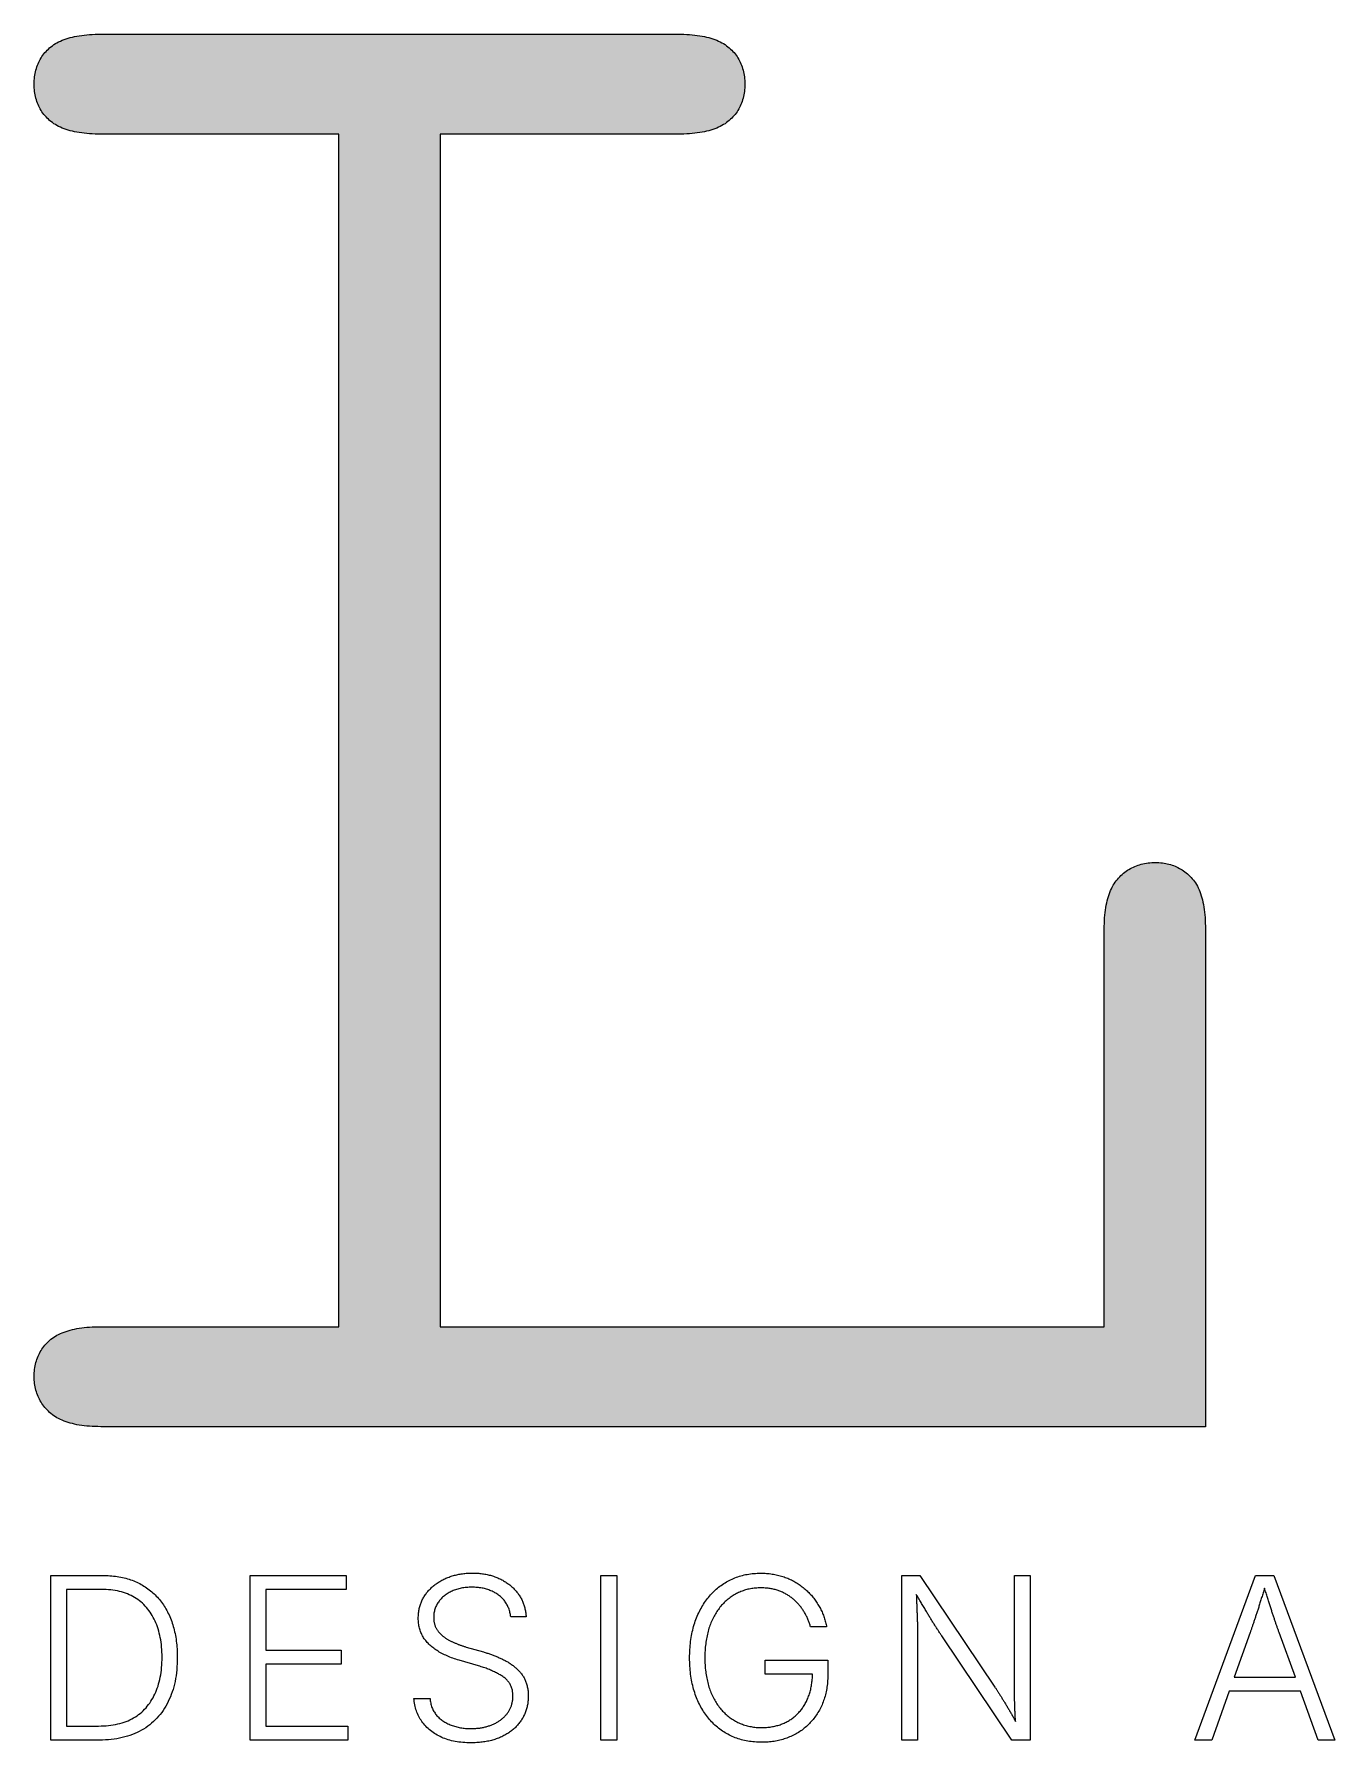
# Model space of a CAD drawing. Header units: millimetres. Extents: x 2.3 to 97.9, y 1.2 to 62.5.
# Drawn here: x 2.3 to 49, y 1.2 to 62.5 of the extents above; entities that cross this region are included whole.
import ezdxf

# ---------------------------------------------------------------- set-up
doc = ezdxf.new("R2010")
doc.units = ezdxf.units.MM
for name, color, linetype, true_color in [('LK-CHAMPAGNE', 7, 'Continuous', 0xf2e6d0), ('LK-CHAMPAGNE-FILL', 7, 'Continuous', 0xf2e6d0), ('LK-GOLD', 7, 'Continuous', 0xc9a96e)]:
    doc.layers.add(name, color=color, linetype=linetype, true_color=true_color)

msp = doc.modelspace()

# ---------------------------------------------------------------- hatches: boundary and pattern name
at = {"layer": 'LK-CHAMPAGNE-FILL', "true_color": 0xf2e6d0}
msp.add_hatch(color=7, dxfattribs=at).paths.add_polyline_path([(16.913, 58.899), (16.913, 16.089), (40.753, 16.089), (40.753, 30.359), (40.754, 30.464), (40.757, 30.567), (40.761, 30.668), (40.767, 30.766), (40.775, 30.861), (40.785, 30.954), (40.797, 31.045), (40.81, 31.133), (40.825, 31.218), (40.842, 31.301), (40.861, 31.381), (40.881, 31.459), (40.904, 31.534), (40.928, 31.607), (40.953, 31.677), (40.981, 31.745), (41.01, 31.81), (41.042, 31.873), (41.074, 31.933), (41.109, 31.991), (41.146, 32.046), (41.184, 32.098), (41.224, 32.148), (41.266, 32.196), (41.309, 32.241), (41.353, 32.285), (41.399, 32.326), (41.445, 32.366), (41.492, 32.403), (41.541, 32.439), (41.59, 32.473), (41.641, 32.505), (41.692, 32.535), (41.745, 32.562), (41.799, 32.589), (41.853, 32.613), (41.909, 32.635), (41.966, 32.655), (42.024, 32.673), (42.082, 32.69), (42.142, 32.704), (42.203, 32.717), (42.265, 32.727), (42.328, 32.736), (42.392, 32.743), (42.457, 32.748), (42.523, 32.751), (42.59, 32.751), (42.654, 32.751), (42.717, 32.748), (42.779, 32.743), (42.84, 32.737), (42.9, 32.728), (42.959, 32.718), (43.017, 32.706), (43.075, 32.692), (43.131, 32.676), (43.187, 32.659), (43.241, 32.639), (43.295, 32.618), (43.348, 32.595), (43.4, 32.57), (43.451, 32.543), (43.502, 32.514), (43.551, 32.484), (43.6, 32.451), (43.647, 32.417), (43.694, 32.381), (43.74, 32.343), (43.785, 32.303), (43.829, 32.261), (43.872, 32.217), (43.914, 32.172), (43.954, 32.123), (43.992, 32.072), (44.029, 32.017), (44.063, 31.961), (44.096, 31.901), (44.128, 31.839), (44.157, 31.774), (44.184, 31.706), (44.21, 31.635), (44.234, 31.562), (44.257, 31.486), (44.277, 31.407), (44.296, 31.325), (44.313, 31.241), (44.328, 31.154), (44.341, 31.064), (44.353, 30.972), (44.363, 30.876), (44.371, 30.778), (44.377, 30.678), (44.381, 30.574), (44.384, 30.468), (44.385, 30.359), (44.385, 12.5), (4.736, 12.5), (4.631, 12.501), (4.528, 12.504), (4.427, 12.508), (4.329, 12.514), (4.234, 12.522), (4.141, 12.532), (4.05, 12.544), (3.963, 12.557), (3.877, 12.572), (3.794, 12.589), (3.714, 12.608), (3.636, 12.628), (3.561, 12.65), (3.488, 12.674), (3.418, 12.7), (3.35, 12.728), (3.285, 12.757), (3.222, 12.788), (3.162, 12.821), (3.104, 12.856), (3.049, 12.893), (2.997, 12.931), (2.947, 12.971), (2.899, 13.013), (2.854, 13.056), (2.81, 13.1), (2.769, 13.145), (2.729, 13.191), (2.692, 13.237), (2.656, 13.285), (2.622, 13.334), (2.591, 13.383), (2.561, 13.433), (2.533, 13.484), (2.507, 13.537), (2.483, 13.589), (2.46, 13.643), (2.44, 13.698), (2.422, 13.754), (2.405, 13.81), (2.391, 13.868), (2.378, 13.926), (2.368, 13.985), (2.359, 14.045), (2.352, 14.106), (2.348, 14.168), (2.345, 14.231), (2.344, 14.294), (2.345, 14.362), (2.348, 14.428), (2.352, 14.492), (2.359, 14.556), (2.368, 14.619), (2.378, 14.68), (2.391, 14.741), (2.405, 14.8), (2.422, 14.858), (2.44, 14.915), (2.46, 14.971), (2.483, 15.026), (2.507, 15.08), (2.533, 15.132), (2.561, 15.184), (2.591, 15.234), (2.622, 15.284), (2.656, 15.332), (2.692, 15.379), (2.729, 15.425), (2.769, 15.47), (2.81, 15.513), (2.854, 15.556), (2.899, 15.598), (2.947, 15.638), (2.997, 15.676), (3.049, 15.713), (3.104, 15.748), (3.162, 15.781), (3.222, 15.812), (3.285, 15.842), (3.35, 15.87), (3.418, 15.897), (3.488, 15.922), (3.561, 15.945), (3.636, 15.966), (3.714, 15.986), (3.794, 16.004), (3.877, 16.02), (3.963, 16.034), (4.05, 16.047), (4.141, 16.058), (4.234, 16.068), (4.329, 16.075), (4.427, 16.081), (4.528, 16.085), (4.631, 16.088), (4.736, 16.089), (13.281, 16.089), (13.281, 58.899), (4.736, 58.899), (4.631, 58.9), (4.528, 58.902), (4.427, 58.907), (4.329, 58.913), (4.234, 58.92), (4.141, 58.93), (4.05, 58.941), (3.963, 58.954), (3.877, 58.968), (3.794, 58.984), (3.714, 59.002), (3.636, 59.022), (3.561, 59.043), (3.488, 59.066), (3.418, 59.091), (3.35, 59.117), (3.285, 59.145), (3.222, 59.175), (3.162, 59.207), (3.104, 59.24), (3.049, 59.275), (2.997, 59.312), (2.947, 59.35), (2.899, 59.39), (2.854, 59.432), (2.81, 59.474), (2.769, 59.518), (2.729, 59.563), (2.692, 59.609), (2.656, 59.656), (2.622, 59.704), (2.591, 59.753), (2.561, 59.804), (2.533, 59.855), (2.507, 59.908), (2.483, 59.962), (2.46, 60.017), (2.44, 60.073), (2.422, 60.13), (2.405, 60.188), (2.391, 60.247), (2.378, 60.308), (2.368, 60.369), (2.359, 60.432), (2.352, 60.495), (2.348, 60.56), (2.345, 60.626), (2.344, 60.693), (2.345, 60.76), (2.348, 60.826), (2.352, 60.891), (2.359, 60.955), (2.368, 61.018), (2.378, 61.079), (2.391, 61.14), (2.405, 61.199), (2.422, 61.257), (2.44, 61.314), (2.46, 61.37), (2.483, 61.425), (2.507, 61.479), (2.533, 61.531), (2.561, 61.583), (2.591, 61.633), (2.622, 61.683), (2.656, 61.731), (2.692, 61.778), (2.729, 61.824), (2.769, 61.869), (2.81, 61.912), (2.854, 61.955), (2.899, 61.996), (2.947, 62.037), (2.997, 62.075), (3.049, 62.112), (3.104, 62.147), (3.162, 62.18), (3.222, 62.211), (3.285, 62.241), (3.35, 62.269), (3.418, 62.296), (3.488, 62.321), (3.561, 62.344), (3.636, 62.365), (3.714, 62.385), (3.794, 62.402), (3.877, 62.419), (3.963, 62.433), (4.05, 62.446), (4.141, 62.457), (4.234, 62.466), (4.329, 62.474), (4.427, 62.48), (4.528, 62.484), (4.631, 62.487), (4.736, 62.488), (25.458, 62.488), (25.563, 62.487), (25.666, 62.484), (25.767, 62.48), (25.865, 62.474), (25.96, 62.466), (26.053, 62.457), (26.144, 62.446), (26.232, 62.433), (26.317, 62.419), (26.4, 62.402), (26.48, 62.385), (26.558, 62.365), (26.633, 62.344), (26.706, 62.321), (26.776, 62.296), (26.844, 62.269), (26.909, 62.241), (26.972, 62.211), (27.032, 62.18), (27.09, 62.147), (27.145, 62.112), (27.197, 62.075), (27.247, 62.037), (27.295, 61.996), (27.34, 61.955), (27.384, 61.912), (27.425, 61.869), (27.465, 61.824), (27.502, 61.778), (27.538, 61.731), (27.572, 61.683), (27.603, 61.633), (27.633, 61.583), (27.661, 61.531), (27.687, 61.479), (27.711, 61.425), (27.734, 61.37), (27.754, 61.314), (27.772, 61.257), (27.789, 61.199), (27.803, 61.14), (27.816, 61.079), (27.826, 61.018), (27.835, 60.955), (27.842, 60.891), (27.846, 60.826), (27.849, 60.76), (27.85, 60.693), (27.849, 60.626), (27.846, 60.56), (27.842, 60.495), (27.835, 60.432), (27.826, 60.369), (27.816, 60.308), (27.803, 60.247), (27.789, 60.188), (27.772, 60.13), (27.754, 60.073), (27.734, 60.017), (27.711, 59.962), (27.687, 59.908), (27.661, 59.855), (27.633, 59.804), (27.603, 59.753), (27.572, 59.704), (27.538, 59.656), (27.502, 59.609), (27.465, 59.563), (27.425, 59.518), (27.384, 59.474), (27.34, 59.432), (27.295, 59.39), (27.247, 59.35), (27.197, 59.312), (27.145, 59.275), (27.09, 59.24), (27.032, 59.207), (26.972, 59.175), (26.909, 59.145), (26.844, 59.117), (26.776, 59.091), (26.706, 59.066), (26.633, 59.043), (26.558, 59.022), (26.48, 59.002), (26.4, 58.984), (26.317, 58.968), (26.232, 58.954), (26.144, 58.941), (26.053, 58.93), (25.96, 58.92), (25.865, 58.913), (25.767, 58.907), (25.666, 58.902), (25.563, 58.9), (25.458, 58.899)])

# ---------------------------------------------------------------- linework, layer by layer
at = {"layer": 'LK-CHAMPAGNE'}
msp.add_lwpolyline([(16.913, 58.899), (16.913, 16.089), (40.753, 16.089), (40.753, 30.359), (40.754, 30.464), (40.757, 30.567), (40.761, 30.668), (40.767, 30.766), (40.775, 30.861), (40.785, 30.954), (40.797, 31.045), (40.81, 31.133), (40.825, 31.218), (40.842, 31.301), (40.861, 31.381), (40.881, 31.459), (40.904, 31.534), (40.928, 31.607), (40.953, 31.677), (40.981, 31.745), (41.01, 31.81), (41.042, 31.873), (41.074, 31.933), (41.109, 31.991), (41.146, 32.046), (41.184, 32.098), (41.224, 32.148), (41.266, 32.196), (41.309, 32.241), (41.353, 32.285), (41.399, 32.326), (41.445, 32.366), (41.492, 32.403), (41.541, 32.439), (41.59, 32.473), (41.641, 32.505), (41.692, 32.535), (41.745, 32.562), (41.799, 32.589), (41.853, 32.613), (41.909, 32.635), (41.966, 32.655), (42.024, 32.673), (42.082, 32.69), (42.142, 32.704), (42.203, 32.717), (42.265, 32.727), (42.328, 32.736), (42.392, 32.743), (42.457, 32.748), (42.523, 32.751), (42.59, 32.751), (42.654, 32.751), (42.717, 32.748), (42.779, 32.743), (42.84, 32.737), (42.9, 32.728), (42.959, 32.718), (43.017, 32.706), (43.075, 32.692), (43.131, 32.676), (43.187, 32.659), (43.241, 32.639), (43.295, 32.618), (43.348, 32.595), (43.4, 32.57), (43.451, 32.543), (43.502, 32.514), (43.551, 32.484), (43.6, 32.451), (43.647, 32.417), (43.694, 32.381), (43.74, 32.343), (43.785, 32.303), (43.829, 32.261), (43.872, 32.217), (43.914, 32.172), (43.954, 32.123), (43.992, 32.072), (44.029, 32.017), (44.063, 31.961), (44.096, 31.901), (44.128, 31.839), (44.157, 31.774), (44.184, 31.706), (44.21, 31.635), (44.234, 31.562), (44.257, 31.486), (44.277, 31.407), (44.296, 31.325), (44.313, 31.241), (44.328, 31.154), (44.341, 31.064), (44.353, 30.972), (44.363, 30.876), (44.371, 30.778), (44.377, 30.678), (44.381, 30.574), (44.384, 30.468), (44.385, 30.359), (44.385, 12.5), (4.736, 12.5), (4.631, 12.501), (4.528, 12.504), (4.427, 12.508), (4.329, 12.514), (4.234, 12.522), (4.141, 12.532), (4.05, 12.544), (3.963, 12.557), (3.877, 12.572), (3.794, 12.589), (3.714, 12.608), (3.636, 12.628), (3.561, 12.65), (3.488, 12.674), (3.418, 12.7), (3.35, 12.728), (3.285, 12.757), (3.222, 12.788), (3.162, 12.821), (3.104, 12.856), (3.049, 12.893), (2.997, 12.931), (2.947, 12.971), (2.899, 13.013), (2.854, 13.056), (2.81, 13.1), (2.769, 13.145), (2.729, 13.191), (2.692, 13.237), (2.656, 13.285), (2.622, 13.334), (2.591, 13.383), (2.561, 13.433), (2.533, 13.484), (2.507, 13.537), (2.483, 13.589), (2.46, 13.643), (2.44, 13.698), (2.422, 13.754), (2.405, 13.81), (2.391, 13.868), (2.378, 13.926), (2.368, 13.985), (2.359, 14.045), (2.352, 14.106), (2.348, 14.168), (2.345, 14.231), (2.344, 14.294), (2.345, 14.362), (2.348, 14.428), (2.352, 14.492), (2.359, 14.556), (2.368, 14.619), (2.378, 14.68), (2.391, 14.741), (2.405, 14.8), (2.422, 14.858), (2.44, 14.915), (2.46, 14.971), (2.483, 15.026), (2.507, 15.08), (2.533, 15.132), (2.561, 15.184), (2.591, 15.234), (2.622, 15.284), (2.656, 15.332), (2.692, 15.379), (2.729, 15.425), (2.769, 15.47), (2.81, 15.513), (2.854, 15.556), (2.899, 15.598), (2.947, 15.638), (2.997, 15.676), (3.049, 15.713), (3.104, 15.748), (3.162, 15.781), (3.222, 15.812), (3.285, 15.842), (3.35, 15.87), (3.418, 15.897), (3.488, 15.922), (3.561, 15.945), (3.636, 15.966), (3.714, 15.986), (3.794, 16.004), (3.877, 16.02), (3.963, 16.034), (4.05, 16.047), (4.141, 16.058), (4.234, 16.068), (4.329, 16.075), (4.427, 16.081), (4.528, 16.085), (4.631, 16.088), (4.736, 16.089), (13.281, 16.089), (13.281, 58.899), (4.736, 58.899), (4.631, 58.9), (4.528, 58.902), (4.427, 58.907), (4.329, 58.913), (4.234, 58.92), (4.141, 58.93), (4.05, 58.941), (3.963, 58.954), (3.877, 58.968), (3.794, 58.984), (3.714, 59.002), (3.636, 59.022), (3.561, 59.043), (3.488, 59.066), (3.418, 59.091), (3.35, 59.117), (3.285, 59.145), (3.222, 59.175), (3.162, 59.207), (3.104, 59.24), (3.049, 59.275), (2.997, 59.312), (2.947, 59.35), (2.899, 59.39), (2.854, 59.432), (2.81, 59.474), (2.769, 59.518), (2.729, 59.563), (2.692, 59.609), (2.656, 59.656), (2.622, 59.704), (2.591, 59.753), (2.561, 59.804), (2.533, 59.855), (2.507, 59.908), (2.483, 59.962), (2.46, 60.017), (2.44, 60.073), (2.422, 60.13), (2.405, 60.188), (2.391, 60.247), (2.378, 60.308), (2.368, 60.369), (2.359, 60.432), (2.352, 60.495), (2.348, 60.56), (2.345, 60.626), (2.344, 60.693), (2.345, 60.76), (2.348, 60.826), (2.352, 60.891), (2.359, 60.955), (2.368, 61.018), (2.378, 61.079), (2.391, 61.14), (2.405, 61.199), (2.422, 61.257), (2.44, 61.314), (2.46, 61.37), (2.483, 61.425), (2.507, 61.479), (2.533, 61.531), (2.561, 61.583), (2.591, 61.633), (2.622, 61.683), (2.656, 61.731), (2.692, 61.778), (2.729, 61.824), (2.769, 61.869), (2.81, 61.912), (2.854, 61.955), (2.899, 61.996), (2.947, 62.037), (2.997, 62.075), (3.049, 62.112), (3.104, 62.147), (3.162, 62.18), (3.222, 62.211), (3.285, 62.241), (3.35, 62.269), (3.418, 62.296), (3.488, 62.321), (3.561, 62.344), (3.636, 62.365), (3.714, 62.385), (3.794, 62.402), (3.877, 62.419), (3.963, 62.433), (4.05, 62.446), (4.141, 62.457), (4.234, 62.466), (4.329, 62.474), (4.427, 62.48), (4.528, 62.484), (4.631, 62.487), (4.736, 62.488), (25.458, 62.488), (25.563, 62.487), (25.666, 62.484), (25.767, 62.48), (25.865, 62.474), (25.96, 62.466), (26.053, 62.457), (26.144, 62.446), (26.232, 62.433), (26.317, 62.419), (26.4, 62.402), (26.48, 62.385), (26.558, 62.365), (26.633, 62.344), (26.706, 62.321), (26.776, 62.296), (26.844, 62.269), (26.909, 62.241), (26.972, 62.211), (27.032, 62.18), (27.09, 62.147), (27.145, 62.112), (27.197, 62.075), (27.247, 62.037), (27.295, 61.996), (27.34, 61.955), (27.384, 61.912), (27.425, 61.869), (27.465, 61.824), (27.502, 61.778), (27.538, 61.731), (27.572, 61.683), (27.603, 61.633), (27.633, 61.583), (27.661, 61.531), (27.687, 61.479), (27.711, 61.425), (27.734, 61.37), (27.754, 61.314), (27.772, 61.257), (27.789, 61.199), (27.803, 61.14), (27.816, 61.079), (27.826, 61.018), (27.835, 60.955), (27.842, 60.891), (27.846, 60.826), (27.849, 60.76), (27.85, 60.693), (27.849, 60.626), (27.846, 60.56), (27.842, 60.495), (27.835, 60.432), (27.826, 60.369), (27.816, 60.308), (27.803, 60.247), (27.789, 60.188), (27.772, 60.13), (27.754, 60.073), (27.734, 60.017), (27.711, 59.962), (27.687, 59.908), (27.661, 59.855), (27.633, 59.804), (27.603, 59.753), (27.572, 59.704), (27.538, 59.656), (27.502, 59.609), (27.465, 59.563), (27.425, 59.518), (27.384, 59.474), (27.34, 59.432), (27.295, 59.39), (27.247, 59.35), (27.197, 59.312), (27.145, 59.275), (27.09, 59.24), (27.032, 59.207), (26.972, 59.175), (26.909, 59.145), (26.844, 59.117), (26.776, 59.091), (26.706, 59.066), (26.633, 59.043), (26.558, 59.022), (26.48, 59.002), (26.4, 58.984), (26.317, 58.968), (26.232, 58.954), (26.144, 58.941), (26.053, 58.93), (25.96, 58.92), (25.865, 58.913), (25.767, 58.907), (25.666, 58.902), (25.563, 58.9), (25.458, 58.899)], close=True, dxfattribs=at)
at = {"layer": 'LK-GOLD'}
for points in [[(4.683, 1.25), (2.938, 1.25), (2.938, 7.161), (4.787, 7.161), (4.857, 7.161), (4.926, 7.159), (4.994, 7.156), (5.062, 7.151), (5.128, 7.146), (5.194, 7.139), (5.259, 7.131), (5.323, 7.122), (5.386, 7.112), (5.449, 7.1), (5.51, 7.087), (5.571, 7.073), (5.631, 7.058), (5.69, 7.041), (5.748, 7.023), (5.806, 7.004), (5.862, 6.984), (5.918, 6.963), (5.973, 6.94), (6.027, 6.916), (6.08, 6.891), (6.132, 6.865), (6.184, 6.837), (6.235, 6.808), (6.284, 6.778), (6.333, 6.747), (6.381, 6.715), (6.428, 6.682), (6.474, 6.648), (6.519, 6.613), (6.562, 6.576), (6.605, 6.539), (6.647, 6.5), (6.688, 6.461), (6.728, 6.42), (6.767, 6.379), (6.805, 6.336), (6.842, 6.292), (6.878, 6.247), (6.913, 6.202), (6.948, 6.155), (6.981, 6.107), (7.013, 6.058), (7.044, 6.008), (7.074, 5.956), (7.103, 5.904), (7.132, 5.851), (7.159, 5.797), (7.185, 5.741), (7.21, 5.685), (7.234, 5.628), (7.257, 5.57), (7.279, 5.511), (7.3, 5.451), (7.319, 5.39), (7.338, 5.329), (7.355, 5.266), (7.371, 5.203), (7.386, 5.139), (7.4, 5.073), (7.413, 5.007), (7.425, 4.94), (7.435, 4.873), (7.445, 4.804), (7.453, 4.734), (7.46, 4.664), (7.466, 4.592), (7.471, 4.52), (7.475, 4.447), (7.478, 4.372), (7.48, 4.297), (7.48, 4.221), (7.479, 4.106), (7.475, 3.993), (7.469, 3.882), (7.46, 3.773), (7.449, 3.666), (7.435, 3.561), (7.418, 3.459), (7.399, 3.358), (7.378, 3.26), (7.354, 3.163), (7.327, 3.069), (7.298, 2.977), (7.266, 2.887), (7.232, 2.799), (7.195, 2.714), (7.156, 2.63), (7.114, 2.549), (7.07, 2.469), (7.023, 2.392), (6.973, 2.317), (6.921, 2.244), (6.867, 2.173), (6.81, 2.104), (6.75, 2.038), (6.688, 1.973), (6.624, 1.912), (6.558, 1.853), (6.49, 1.797), (6.42, 1.744), (6.347, 1.693), (6.273, 1.645), (6.196, 1.6), (6.118, 1.558), (6.037, 1.518), (5.954, 1.481), (5.869, 1.447), (5.781, 1.415), (5.692, 1.387), (5.601, 1.361), (5.507, 1.338), (5.412, 1.317), (5.314, 1.299), (5.214, 1.284), (5.112, 1.272), (5.008, 1.262), (4.902, 1.255), (4.794, 1.251), (4.683, 1.25)], [(10.094, 1.25), (10.094, 7.161), (13.546, 7.161), (13.546, 6.657), (10.657, 6.657), (10.657, 4.475), (13.363, 4.475), (13.363, 3.972), (10.657, 3.972), (10.657, 1.754), (13.601, 1.754), (13.601, 1.25)], [(18.02, 1.151), (17.945, 1.152), (17.871, 1.154), (17.799, 1.158), (17.727, 1.163), (17.657, 1.17), (17.589, 1.178), (17.521, 1.188), (17.455, 1.2), (17.39, 1.213), (17.326, 1.227), (17.264, 1.243), (17.203, 1.261), (17.143, 1.28), (17.084, 1.301), (17.027, 1.323), (16.971, 1.347), (16.916, 1.372), (16.863, 1.399), (16.81, 1.427), (16.759, 1.457), (16.71, 1.488), (16.661, 1.521), (16.614, 1.555), (16.568, 1.591), (16.524, 1.628), (16.481, 1.666), (16.44, 1.706), (16.401, 1.746), (16.363, 1.787), (16.327, 1.828), (16.293, 1.871), (16.261, 1.915), (16.23, 1.96), (16.201, 2.006), (16.174, 2.052), (16.149, 2.1), (16.125, 2.149), (16.103, 2.198), (16.082, 2.249), (16.064, 2.3), (16.047, 2.352), (16.032, 2.406), (16.018, 2.46), (16.007, 2.515), (15.997, 2.571), (15.988, 2.629), (15.982, 2.687), (15.977, 2.746), (16.552, 2.746), (16.556, 2.702), (16.562, 2.659), (16.569, 2.618), (16.577, 2.577), (16.587, 2.537), (16.597, 2.497), (16.61, 2.459), (16.623, 2.422), (16.638, 2.385), (16.654, 2.349), (16.671, 2.314), (16.69, 2.281), (16.709, 2.247), (16.731, 2.215), (16.753, 2.184), (16.777, 2.153), (16.802, 2.124), (16.829, 2.095), (16.856, 2.067), (16.885, 2.04), (16.916, 2.014), (16.947, 1.988), (16.98, 1.964), (17.014, 1.94), (17.05, 1.918), (17.085, 1.896), (17.122, 1.875), (17.159, 1.855), (17.196, 1.837), (17.234, 1.819), (17.273, 1.802), (17.312, 1.786), (17.352, 1.771), (17.392, 1.757), (17.433, 1.744), (17.475, 1.732), (17.517, 1.721), (17.56, 1.711), (17.603, 1.702), (17.647, 1.693), (17.692, 1.686), (17.737, 1.68), (17.783, 1.675), (17.829, 1.67), (17.876, 1.667), (17.923, 1.665), (17.971, 1.663), (18.02, 1.663), (18.057, 1.663), (18.093, 1.664), (18.129, 1.665), (18.164, 1.667), (18.199, 1.669), (18.234, 1.672), (18.268, 1.675), (18.302, 1.679), (18.336, 1.683), (18.369, 1.688), (18.402, 1.693), (18.435, 1.699), (18.467, 1.706), (18.499, 1.713), (18.531, 1.72), (18.562, 1.728), (18.593, 1.736), (18.624, 1.745), (18.654, 1.755), (18.684, 1.765), (18.713, 1.775), (18.742, 1.786), (18.771, 1.797), (18.8, 1.809), (18.828, 1.822), (18.855, 1.835), (18.882, 1.848), (18.909, 1.862), (18.935, 1.876), (18.96, 1.89), (18.985, 1.905), (19.01, 1.92), (19.034, 1.936), (19.057, 1.952), (19.08, 1.968), (19.103, 1.985), (19.125, 2.002), (19.146, 2.02), (19.167, 2.038), (19.188, 2.056), (19.208, 2.075), (19.227, 2.094), (19.246, 2.114), (19.264, 2.134), (19.282, 2.154), (19.3, 2.175), (19.317, 2.196), (19.333, 2.218), (19.349, 2.24), (19.364, 2.262), (19.379, 2.285), (19.393, 2.308), (19.406, 2.331), (19.418, 2.355), (19.43, 2.379), (19.441, 2.403), (19.452, 2.427), (19.461, 2.452), (19.471, 2.477), (19.479, 2.503), (19.487, 2.528), (19.494, 2.555), (19.5, 2.581), (19.506, 2.608), (19.511, 2.635), (19.515, 2.662), (19.519, 2.69), (19.522, 2.718), (19.525, 2.746), (19.526, 2.775), (19.527, 2.804), (19.528, 2.833), (19.527, 2.87), (19.525, 2.906), (19.522, 2.941), (19.518, 2.975), (19.513, 3.009), (19.507, 3.042), (19.499, 3.074), (19.49, 3.106), (19.48, 3.137), (19.469, 3.167), (19.457, 3.196), (19.443, 3.225), (19.429, 3.253), (19.413, 3.28), (19.396, 3.306), (19.378, 3.332), (19.358, 3.357), (19.338, 3.381), (19.316, 3.405), (19.293, 3.427), (19.269, 3.45), (19.244, 3.471), (19.218, 3.491), (19.19, 3.511), (19.162, 3.531), (19.133, 3.55), (19.103, 3.569), (19.072, 3.588), (19.04, 3.606), (19.008, 3.624), (18.975, 3.642), (18.941, 3.66), (18.907, 3.677), (18.872, 3.695), (18.835, 3.712), (18.799, 3.729), (18.761, 3.745), (18.723, 3.761), (18.684, 3.778), (18.644, 3.793), (18.603, 3.809), (18.562, 3.825), (18.52, 3.84), (18.477, 3.855), (18.433, 3.869), (18.389, 3.884), (18.344, 3.898), (18.298, 3.912), (17.6, 4.114), (17.541, 4.132), (17.484, 4.15), (17.428, 4.169), (17.373, 4.188), (17.319, 4.207), (17.267, 4.228), (17.215, 4.249), (17.165, 4.27), (17.116, 4.292), (17.068, 4.315), (17.021, 4.338), (16.975, 4.362), (16.93, 4.386), (16.886, 4.411), (16.844, 4.437), (16.803, 4.463), (16.762, 4.489), (16.723, 4.516), (16.685, 4.544), (16.649, 4.573), (16.613, 4.601), (16.578, 4.631), (16.545, 4.661), (16.513, 4.692), (16.481, 4.723), (16.452, 4.755), (16.423, 4.787), (16.396, 4.821), (16.37, 4.855), (16.346, 4.889), (16.323, 4.924), (16.301, 4.96), (16.28, 4.997), (16.261, 5.034), (16.243, 5.072), (16.227, 5.111), (16.212, 5.15), (16.198, 5.19), (16.185, 5.23), (16.174, 5.272), (16.164, 5.314), (16.155, 5.356), (16.148, 5.4), (16.142, 5.443), (16.138, 5.488), (16.134, 5.533), (16.132, 5.579), (16.132, 5.626), (16.132, 5.666), (16.133, 5.705), (16.136, 5.744), (16.139, 5.783), (16.143, 5.821), (16.148, 5.859), (16.153, 5.896), (16.16, 5.933), (16.168, 5.97), (16.176, 6.006), (16.185, 6.042), (16.196, 6.077), (16.207, 6.112), (16.219, 6.147), (16.232, 6.181), (16.245, 6.215), (16.26, 6.248), (16.276, 6.281), (16.292, 6.314), (16.309, 6.346), (16.328, 6.378), (16.347, 6.409), (16.367, 6.44), (16.388, 6.471), (16.409, 6.501), (16.431, 6.531), (16.454, 6.56), (16.478, 6.588), (16.502, 6.616), (16.527, 6.643), (16.553, 6.67), (16.579, 6.696), (16.605, 6.722), (16.633, 6.747), (16.661, 6.772), (16.69, 6.796), (16.719, 6.819), (16.749, 6.842), (16.779, 6.864), (16.811, 6.886), (16.843, 6.907), (16.875, 6.928), (16.908, 6.948), (16.942, 6.968), (16.977, 6.987), (17.012, 7.005), (17.047, 7.023), (17.084, 7.04), (17.121, 7.057), (17.158, 7.073), (17.196, 7.088), (17.234, 7.103), (17.272, 7.117), (17.311, 7.13), (17.35, 7.142), (17.389, 7.154), (17.429, 7.165), (17.469, 7.175), (17.51, 7.185), (17.551, 7.193), (17.592, 7.202), (17.634, 7.209), (17.676, 7.216), (17.719, 7.222), (17.761, 7.227), (17.805, 7.232), (17.848, 7.236), (17.892, 7.239), (17.936, 7.241), (17.981, 7.243), (18.026, 7.244), (18.072, 7.245), (18.118, 7.244), (18.164, 7.243), (18.209, 7.241), (18.254, 7.239), (18.299, 7.236), (18.343, 7.232), (18.387, 7.227), (18.43, 7.222), (18.473, 7.216), (18.515, 7.209), (18.557, 7.201), (18.598, 7.193), (18.639, 7.184), (18.679, 7.174), (18.719, 7.164), (18.758, 7.153), (18.797, 7.141), (18.836, 7.129), (18.874, 7.115), (18.912, 7.101), (18.949, 7.087), (18.986, 7.071), (19.022, 7.055), (19.058, 7.038), (19.093, 7.021), (19.127, 7.003), (19.161, 6.984), (19.195, 6.965), (19.227, 6.946), (19.26, 6.926), (19.291, 6.905), (19.322, 6.884), (19.352, 6.863), (19.382, 6.841), (19.411, 6.818), (19.439, 6.795), (19.467, 6.772), (19.494, 6.748), (19.521, 6.723), (19.547, 6.698), (19.572, 6.672), (19.597, 6.646), (19.621, 6.62), (19.644, 6.593), (19.667, 6.565), (19.689, 6.537), (19.711, 6.508), (19.732, 6.479), (19.752, 6.449), (19.772, 6.419), (19.79, 6.389), (19.808, 6.358), (19.825, 6.327), (19.842, 6.296), (19.857, 6.264), (19.872, 6.232), (19.886, 6.2), (19.899, 6.167), (19.911, 6.134), (19.923, 6.101), (19.934, 6.067), (19.944, 6.033), (19.953, 5.999), (19.961, 5.964), (19.969, 5.929), (19.976, 5.893), (19.982, 5.858), (19.987, 5.822), (19.991, 5.785), (19.995, 5.748), (19.998, 5.711), (20, 5.674), (19.448, 5.674), (19.443, 5.714), (19.437, 5.754), (19.43, 5.793), (19.422, 5.832), (19.413, 5.87), (19.402, 5.907), (19.39, 5.943), (19.377, 5.979), (19.363, 6.013), (19.348, 6.048), (19.332, 6.081), (19.314, 6.114), (19.296, 6.146), (19.276, 6.177), (19.255, 6.208), (19.233, 6.238), (19.21, 6.267), (19.186, 6.295), (19.16, 6.323), (19.134, 6.35), (19.106, 6.376), (19.077, 6.402), (19.047, 6.427), (19.016, 6.451), (18.984, 6.474), (18.951, 6.497), (18.918, 6.518), (18.883, 6.538), (18.849, 6.558), (18.813, 6.576), (18.777, 6.593), (18.74, 6.61), (18.702, 6.625), (18.664, 6.64), (18.625, 6.653), (18.585, 6.665), (18.545, 6.677), (18.504, 6.687), (18.462, 6.697), (18.42, 6.705), (18.377, 6.712), (18.333, 6.719), (18.289, 6.724), (18.243, 6.729), (18.197, 6.732), (18.151, 6.735), (18.104, 6.736), (18.056, 6.737), (18.006, 6.736), (17.956, 6.735), (17.908, 6.732), (17.86, 6.728), (17.813, 6.723), (17.766, 6.718), (17.721, 6.711), (17.676, 6.703), (17.632, 6.694), (17.589, 6.683), (17.546, 6.672), (17.505, 6.66), (17.464, 6.647), (17.424, 6.632), (17.385, 6.617), (17.346, 6.6), (17.308, 6.582), (17.271, 6.564), (17.235, 6.544), (17.2, 6.523), (17.165, 6.501), (17.131, 6.478), (17.098, 6.454), (17.066, 6.429), (17.035, 6.403), (17.005, 6.377), (16.976, 6.35), (16.949, 6.322), (16.923, 6.294), (16.898, 6.265), (16.875, 6.236), (16.853, 6.206), (16.833, 6.176), (16.813, 6.144), (16.795, 6.113), (16.779, 6.081), (16.764, 6.048), (16.75, 6.015), (16.737, 5.981), (16.726, 5.946), (16.716, 5.911), (16.707, 5.875), (16.7, 5.839), (16.694, 5.803), (16.689, 5.765), (16.686, 5.727), (16.684, 5.689), (16.683, 5.65), (16.683, 5.624), (16.684, 5.6), (16.686, 5.575), (16.688, 5.551), (16.691, 5.527), (16.694, 5.503), (16.698, 5.48), (16.702, 5.457), (16.707, 5.435), (16.713, 5.413), (16.719, 5.391), (16.726, 5.37), (16.734, 5.348), (16.742, 5.328), (16.751, 5.307), (16.76, 5.287), (16.77, 5.268), (16.78, 5.248), (16.791, 5.229), (16.803, 5.211), (16.815, 5.193), (16.828, 5.175), (16.842, 5.157), (16.856, 5.14), (16.87, 5.123), (16.885, 5.106), (16.9, 5.09), (16.916, 5.074), (16.932, 5.058), (16.948, 5.042), (16.964, 5.027), (16.981, 5.012), (16.999, 4.997), (17.016, 4.982), (17.034, 4.968), (17.052, 4.954), (17.071, 4.94), (17.089, 4.927), (17.109, 4.913), (17.128, 4.9), (17.148, 4.887), (17.168, 4.875), (17.189, 4.862), (17.209, 4.85), (17.231, 4.839), (17.252, 4.827), (17.274, 4.816), (17.296, 4.805), (17.318, 4.794), (17.341, 4.783), (17.363, 4.773), (17.386, 4.762), (17.408, 4.752), (17.431, 4.742), (17.454, 4.732), (17.477, 4.723), (17.499, 4.713), (17.522, 4.704), (17.545, 4.695), (17.568, 4.686), (17.591, 4.677), (17.615, 4.668), (17.638, 4.66), (17.661, 4.651), (17.684, 4.643), (17.708, 4.635), (17.731, 4.627), (17.755, 4.62), (17.778, 4.612), (17.802, 4.605), (17.826, 4.597), (17.849, 4.59), (18.468, 4.412), (18.5, 4.403), (18.532, 4.394), (18.563, 4.384), (18.595, 4.374), (18.627, 4.364), (18.658, 4.353), (18.69, 4.343), (18.721, 4.332), (18.753, 4.32), (18.784, 4.309), (18.815, 4.297), (18.847, 4.285), (18.878, 4.273), (18.909, 4.26), (18.941, 4.247), (18.972, 4.234), (19.003, 4.22), (19.034, 4.207), (19.065, 4.193), (19.096, 4.178), (19.127, 4.164), (19.158, 4.149), (19.189, 4.134), (19.22, 4.118), (19.251, 4.103), (19.281, 4.086), (19.311, 4.07), (19.34, 4.053), (19.369, 4.035), (19.398, 4.017), (19.426, 3.999), (19.453, 3.98), (19.481, 3.961), (19.507, 3.942), (19.534, 3.922), (19.559, 3.901), (19.585, 3.88), (19.61, 3.859), (19.634, 3.837), (19.658, 3.815), (19.682, 3.792), (19.705, 3.769), (19.728, 3.746), (19.75, 3.722), (19.772, 3.698), (19.794, 3.673), (19.815, 3.648), (19.835, 3.622), (19.855, 3.596), (19.874, 3.57), (19.892, 3.542), (19.91, 3.514), (19.926, 3.486), (19.942, 3.457), (19.957, 3.427), (19.971, 3.396), (19.984, 3.365), (19.996, 3.334), (20.008, 3.301), (20.018, 3.268), (20.028, 3.235), (20.037, 3.201), (20.045, 3.166), (20.052, 3.13), (20.058, 3.094), (20.064, 3.058), (20.069, 3.021), (20.072, 2.983), (20.075, 2.944), (20.077, 2.905), (20.079, 2.865), (20.079, 2.825), (20.079, 2.785), (20.077, 2.746), (20.075, 2.707), (20.072, 2.668), (20.068, 2.629), (20.064, 2.591), (20.058, 2.554), (20.052, 2.516), (20.045, 2.479), (20.036, 2.443), (20.027, 2.407), (20.018, 2.371), (20.007, 2.335), (19.995, 2.3), (19.983, 2.265), (19.97, 2.231), (19.956, 2.197), (19.941, 2.163), (19.925, 2.13), (19.908, 2.097), (19.891, 2.064), (19.872, 2.032), (19.853, 2), (19.833, 1.968), (19.812, 1.937), (19.791, 1.906), (19.768, 1.876), (19.745, 1.847), (19.721, 1.818), (19.697, 1.789), (19.671, 1.762), (19.645, 1.734), (19.618, 1.707), (19.591, 1.681), (19.562, 1.656), (19.533, 1.63), (19.503, 1.606), (19.473, 1.582), (19.441, 1.558), (19.409, 1.535), (19.376, 1.513), (19.343, 1.491), (19.308, 1.47), (19.273, 1.449), (19.237, 1.428), (19.2, 1.409), (19.163, 1.39), (19.125, 1.371), (19.086, 1.353), (19.047, 1.336), (19.007, 1.319), (18.966, 1.304), (18.925, 1.289), (18.883, 1.275), (18.84, 1.261), (18.797, 1.249), (18.753, 1.237), (18.708, 1.226), (18.663, 1.215), (18.618, 1.206), (18.571, 1.197), (18.524, 1.189), (18.477, 1.182), (18.428, 1.175), (18.38, 1.17), (18.33, 1.165), (18.28, 1.16), (18.229, 1.157), (18.178, 1.154), (18.126, 1.152), (18.073, 1.151), (18.02, 1.151)], [(23.252, 7.161), (23.252, 1.25), (22.689, 1.25), (22.689, 7.161)], [(28.457, 1.171), (28.392, 1.171), (28.328, 1.173), (28.265, 1.176), (28.203, 1.181), (28.141, 1.187), (28.08, 1.194), (28.02, 1.202), (27.96, 1.212), (27.901, 1.223), (27.843, 1.235), (27.785, 1.249), (27.728, 1.264), (27.672, 1.28), (27.616, 1.298), (27.561, 1.316), (27.507, 1.336), (27.454, 1.358), (27.401, 1.38), (27.349, 1.404), (27.297, 1.43), (27.246, 1.456), (27.196, 1.484), (27.147, 1.513), (27.098, 1.544), (27.05, 1.575), (27.003, 1.608), (26.957, 1.642), (26.911, 1.676), (26.867, 1.712), (26.823, 1.749), (26.781, 1.787), (26.739, 1.826), (26.698, 1.867), (26.658, 1.908), (26.619, 1.95), (26.581, 1.993), (26.544, 2.038), (26.508, 2.083), (26.472, 2.13), (26.438, 2.177), (26.404, 2.226), (26.371, 2.276), (26.339, 2.327), (26.308, 2.379), (26.278, 2.432), (26.249, 2.486), (26.221, 2.541), (26.193, 2.597), (26.167, 2.654), (26.142, 2.712), (26.118, 2.771), (26.095, 2.83), (26.073, 2.891), (26.052, 2.952), (26.032, 3.015), (26.014, 3.078), (25.996, 3.141), (25.98, 3.206), (25.965, 3.272), (25.951, 3.338), (25.938, 3.406), (25.926, 3.474), (25.915, 3.543), (25.906, 3.613), (25.898, 3.683), (25.89, 3.755), (25.884, 3.827), (25.879, 3.9), (25.875, 3.974), (25.872, 4.049), (25.871, 4.125), (25.87, 4.202), (25.871, 4.279), (25.872, 4.355), (25.875, 4.43), (25.879, 4.504), (25.884, 4.578), (25.89, 4.65), (25.898, 4.722), (25.906, 4.793), (25.916, 4.863), (25.926, 4.933), (25.938, 5.001), (25.951, 5.069), (25.965, 5.135), (25.981, 5.201), (25.997, 5.266), (26.015, 5.33), (26.033, 5.393), (26.053, 5.456), (26.074, 5.517), (26.096, 5.578), (26.119, 5.638), (26.143, 5.697), (26.169, 5.755), (26.195, 5.812), (26.223, 5.869), (26.251, 5.924), (26.281, 5.978), (26.311, 6.031), (26.342, 6.083), (26.373, 6.134), (26.406, 6.184), (26.44, 6.233), (26.474, 6.281), (26.509, 6.327), (26.546, 6.373), (26.583, 6.417), (26.62, 6.461), (26.659, 6.503), (26.699, 6.544), (26.739, 6.585), (26.781, 6.624), (26.823, 6.662), (26.866, 6.699), (26.91, 6.735), (26.954, 6.77), (27, 6.803), (27.047, 6.836), (27.094, 6.868), (27.142, 6.898), (27.191, 6.927), (27.24, 6.955), (27.29, 6.982), (27.34, 7.007), (27.392, 7.031), (27.443, 7.053), (27.496, 7.075), (27.549, 7.095), (27.602, 7.114), (27.656, 7.131), (27.711, 7.147), (27.767, 7.162), (27.823, 7.176), (27.879, 7.188), (27.937, 7.199), (27.995, 7.209), (28.053, 7.217), (28.112, 7.224), (28.172, 7.23), (28.232, 7.235), (28.293, 7.238), (28.355, 7.24), (28.417, 7.241), (28.471, 7.24), (28.524, 7.239), (28.576, 7.236), (28.628, 7.233), (28.68, 7.229), (28.731, 7.224), (28.782, 7.218), (28.832, 7.211), (28.881, 7.203), (28.93, 7.194), (28.979, 7.185), (29.027, 7.174), (29.074, 7.163), (29.121, 7.15), (29.168, 7.137), (29.214, 7.122), (29.259, 7.107), (29.304, 7.091), (29.349, 7.074), (29.393, 7.056), (29.436, 7.037), (29.479, 7.017), (29.522, 6.996), (29.564, 6.975), (29.605, 6.952), (29.646, 6.929), (29.686, 6.906), (29.725, 6.881), (29.764, 6.857), (29.802, 6.831), (29.839, 6.805), (29.876, 6.778), (29.913, 6.751), (29.948, 6.723), (29.983, 6.695), (30.017, 6.666), (30.051, 6.636), (30.084, 6.606), (30.116, 6.575), (30.148, 6.544), (30.179, 6.512), (30.21, 6.479), (30.239, 6.446), (30.269, 6.412), (30.297, 6.377), (30.325, 6.342), (30.352, 6.307), (30.379, 6.271), (30.405, 6.234), (30.43, 6.197), (30.454, 6.16), (30.478, 6.122), (30.501, 6.084), (30.523, 6.046), (30.544, 6.008), (30.565, 5.969), (30.584, 5.93), (30.603, 5.89), (30.622, 5.851), (30.639, 5.811), (30.656, 5.771), (30.672, 5.73), (30.687, 5.689), (30.701, 5.648), (30.715, 5.607), (30.728, 5.565), (30.74, 5.523), (30.752, 5.481), (30.762, 5.438), (30.772, 5.395), (30.781, 5.352), (30.789, 5.309), (30.21, 5.309), (30.201, 5.341), (30.192, 5.373), (30.182, 5.405), (30.172, 5.436), (30.161, 5.468), (30.15, 5.499), (30.139, 5.529), (30.126, 5.56), (30.114, 5.59), (30.101, 5.62), (30.087, 5.65), (30.073, 5.68), (30.059, 5.709), (30.044, 5.739), (30.029, 5.767), (30.013, 5.796), (29.996, 5.824), (29.98, 5.853), (29.962, 5.881), (29.945, 5.908), (29.926, 5.936), (29.908, 5.963), (29.889, 5.99), (29.869, 6.017), (29.849, 6.043), (29.828, 6.069), (29.808, 6.094), (29.786, 6.12), (29.764, 6.144), (29.742, 6.168), (29.719, 6.192), (29.696, 6.215), (29.673, 6.238), (29.649, 6.26), (29.624, 6.282), (29.599, 6.303), (29.574, 6.324), (29.548, 6.345), (29.522, 6.365), (29.495, 6.384), (29.468, 6.403), (29.441, 6.422), (29.413, 6.44), (29.384, 6.458), (29.355, 6.475), (29.326, 6.492), (29.296, 6.509), (29.266, 6.525), (29.235, 6.54), (29.204, 6.555), (29.173, 6.569), (29.141, 6.582), (29.109, 6.595), (29.076, 6.607), (29.043, 6.618), (29.01, 6.629), (28.976, 6.639), (28.942, 6.649), (28.907, 6.658), (28.872, 6.666), (28.837, 6.673), (28.801, 6.68), (28.765, 6.686), (28.728, 6.692), (28.691, 6.697), (28.654, 6.701), (28.616, 6.705), (28.578, 6.708), (28.539, 6.71), (28.5, 6.712), (28.461, 6.713), (28.421, 6.713), (28.374, 6.712), (28.327, 6.711), (28.28, 6.708), (28.234, 6.705), (28.188, 6.7), (28.143, 6.694), (28.098, 6.688), (28.053, 6.68), (28.009, 6.671), (27.965, 6.661), (27.922, 6.65), (27.879, 6.639), (27.836, 6.626), (27.794, 6.612), (27.753, 6.597), (27.711, 6.581), (27.67, 6.564), (27.63, 6.546), (27.59, 6.526), (27.55, 6.506), (27.511, 6.485), (27.472, 6.463), (27.433, 6.44), (27.395, 6.415), (27.358, 6.39), (27.321, 6.364), (27.285, 6.337), (27.249, 6.309), (27.214, 6.28), (27.18, 6.25), (27.147, 6.219), (27.114, 6.188), (27.082, 6.155), (27.05, 6.122), (27.019, 6.087), (26.989, 6.052), (26.96, 6.016), (26.931, 5.978), (26.903, 5.94), (26.875, 5.901), (26.848, 5.862), (26.822, 5.821), (26.797, 5.779), (26.772, 5.736), (26.748, 5.693), (26.724, 5.648), (26.701, 5.603), (26.679, 5.556), (26.658, 5.509), (26.637, 5.461), (26.618, 5.413), (26.599, 5.363), (26.582, 5.313), (26.565, 5.261), (26.549, 5.209), (26.534, 5.156), (26.52, 5.103), (26.507, 5.048), (26.494, 4.993), (26.483, 4.937), (26.472, 4.88), (26.463, 4.823), (26.454, 4.764), (26.447, 4.705), (26.44, 4.645), (26.434, 4.584), (26.429, 4.522), (26.425, 4.46), (26.422, 4.396), (26.419, 4.332), (26.418, 4.267), (26.417, 4.202), (26.418, 4.137), (26.419, 4.073), (26.422, 4.01), (26.425, 3.947), (26.429, 3.886), (26.434, 3.825), (26.44, 3.764), (26.447, 3.705), (26.454, 3.646), (26.463, 3.589), (26.472, 3.531), (26.483, 3.475), (26.494, 3.42), (26.507, 3.365), (26.52, 3.311), (26.534, 3.257), (26.549, 3.205), (26.565, 3.153), (26.582, 3.102), (26.599, 3.052), (26.618, 3.003), (26.637, 2.954), (26.658, 2.906), (26.679, 2.859), (26.701, 2.812), (26.724, 2.767), (26.748, 2.722), (26.772, 2.679), (26.797, 2.636), (26.823, 2.594), (26.849, 2.554), (26.876, 2.514), (26.904, 2.475), (26.932, 2.436), (26.961, 2.399), (26.991, 2.363), (27.021, 2.327), (27.052, 2.293), (27.084, 2.259), (27.117, 2.227), (27.15, 2.195), (27.184, 2.164), (27.218, 2.134), (27.253, 2.105), (27.289, 2.077), (27.326, 2.05), (27.363, 2.023), (27.401, 1.998), (27.44, 1.973), (27.479, 1.95), (27.519, 1.928), (27.559, 1.906), (27.599, 1.886), (27.64, 1.867), (27.681, 1.849), (27.723, 1.831), (27.765, 1.815), (27.808, 1.8), (27.852, 1.786), (27.895, 1.773), (27.939, 1.761), (27.984, 1.75), (28.029, 1.74), (28.075, 1.732), (28.121, 1.724), (28.168, 1.717), (28.215, 1.711), (28.262, 1.707), (28.31, 1.703), (28.358, 1.7), (28.407, 1.699), (28.457, 1.698), (28.501, 1.699), (28.546, 1.7), (28.59, 1.702), (28.633, 1.705), (28.676, 1.708), (28.718, 1.713), (28.76, 1.718), (28.802, 1.724), (28.843, 1.731), (28.884, 1.739), (28.924, 1.747), (28.963, 1.757), (29.003, 1.767), (29.042, 1.778), (29.08, 1.79), (29.118, 1.802), (29.155, 1.816), (29.192, 1.83), (29.229, 1.845), (29.265, 1.861), (29.301, 1.878), (29.336, 1.895), (29.371, 1.913), (29.405, 1.932), (29.439, 1.952), (29.472, 1.973), (29.504, 1.994), (29.536, 2.016), (29.567, 2.039), (29.598, 2.062), (29.628, 2.086), (29.657, 2.11), (29.686, 2.136), (29.714, 2.162), (29.742, 2.189), (29.768, 2.216), (29.795, 2.244), (29.82, 2.273), (29.845, 2.302), (29.869, 2.333), (29.893, 2.363), (29.916, 2.395), (29.939, 2.427), (29.961, 2.46), (29.982, 2.494), (30.002, 2.528), (30.022, 2.563), (30.042, 2.599), (30.06, 2.635), (30.078, 2.672), (30.095, 2.709), (30.112, 2.747), (30.127, 2.786), (30.142, 2.825), (30.156, 2.864), (30.17, 2.904), (30.182, 2.945), (30.194, 2.986), (30.205, 3.028), (30.216, 3.07), (30.225, 3.113), (30.234, 3.156), (30.242, 3.2), (30.25, 3.244), (30.256, 3.289), (30.262, 3.335), (30.267, 3.381), (30.272, 3.427), (30.275, 3.474), (30.278, 3.522), (30.28, 3.57), (30.282, 3.618), (28.576, 3.618), (28.576, 4.118), (30.833, 4.118), (30.833, 3.63), (30.833, 3.568), (30.831, 3.507), (30.828, 3.446), (30.825, 3.386), (30.82, 3.327), (30.814, 3.268), (30.807, 3.21), (30.799, 3.153), (30.79, 3.096), (30.78, 3.04), (30.769, 2.985), (30.757, 2.93), (30.744, 2.876), (30.73, 2.823), (30.715, 2.771), (30.698, 2.719), (30.681, 2.668), (30.662, 2.617), (30.643, 2.567), (30.622, 2.518), (30.601, 2.47), (30.578, 2.422), (30.554, 2.375), (30.53, 2.329), (30.504, 2.284), (30.477, 2.239), (30.45, 2.195), (30.422, 2.152), (30.393, 2.11), (30.363, 2.069), (30.333, 2.029), (30.301, 1.989), (30.269, 1.95), (30.236, 1.913), (30.203, 1.876), (30.168, 1.84), (30.133, 1.804), (30.097, 1.77), (30.06, 1.737), (30.022, 1.704), (29.983, 1.672), (29.944, 1.641), (29.904, 1.611), (29.863, 1.582), (29.821, 1.554), (29.778, 1.526), (29.735, 1.5), (29.69, 1.474), (29.646, 1.449), (29.6, 1.426), (29.554, 1.403), (29.507, 1.381), (29.46, 1.361), (29.413, 1.341), (29.364, 1.323), (29.315, 1.306), (29.266, 1.289), (29.216, 1.274), (29.165, 1.26), (29.114, 1.247), (29.063, 1.234), (29.01, 1.223), (28.957, 1.213), (28.904, 1.204), (28.85, 1.196), (28.796, 1.19), (28.741, 1.184), (28.685, 1.179), (28.629, 1.175), (28.572, 1.173), (28.515, 1.171), (28.457, 1.171)], [(33.487, 1.25), (33.487, 7.161), (34.137, 7.161), (36.831, 3.146), (36.843, 3.128), (36.856, 3.109), (36.868, 3.089), (36.881, 3.07), (36.894, 3.05), (36.907, 3.029), (36.921, 3.009), (36.934, 2.988), (36.948, 2.967), (36.962, 2.945), (36.975, 2.923), (36.99, 2.901), (37.004, 2.878), (37.018, 2.855), (37.033, 2.832), (37.048, 2.809), (37.063, 2.785), (37.078, 2.761), (37.093, 2.736), (37.109, 2.711), (37.124, 2.686), (37.14, 2.661), (37.156, 2.635), (37.172, 2.609), (37.188, 2.582), (37.205, 2.556), (37.221, 2.529), (37.237, 2.502), (37.253, 2.475), (37.27, 2.448), (37.286, 2.42), (37.303, 2.392), (37.319, 2.364), (37.335, 2.336), (37.352, 2.308), (37.368, 2.279), (37.385, 2.25), (37.402, 2.221), (37.418, 2.192), (37.435, 2.163), (37.451, 2.133), (37.468, 2.103), (37.485, 2.073), (37.502, 2.043), (37.518, 2.013), (37.535, 1.982), (37.552, 1.951), (37.569, 1.92), (37.567, 1.953), (37.565, 1.985), (37.563, 2.017), (37.561, 2.049), (37.56, 2.08), (37.558, 2.112), (37.556, 2.143), (37.555, 2.174), (37.553, 2.205), (37.552, 2.236), (37.55, 2.267), (37.549, 2.297), (37.548, 2.328), (37.546, 2.358), (37.545, 2.388), (37.544, 2.418), (37.543, 2.447), (37.542, 2.477), (37.541, 2.506), (37.54, 2.535), (37.539, 2.564), (37.539, 2.593), (37.538, 2.622), (37.537, 2.65), (37.536, 2.679), (37.536, 2.707), (37.535, 2.734), (37.535, 2.762), (37.534, 2.789), (37.534, 2.816), (37.533, 2.842), (37.533, 2.869), (37.532, 2.895), (37.532, 2.92), (37.532, 2.946), (37.531, 2.971), (37.531, 2.996), (37.531, 3.02), (37.53, 3.044), (37.53, 3.068), (37.53, 3.092), (37.53, 3.115), (37.53, 3.138), (37.529, 3.161), (37.529, 3.184), (37.529, 3.206), (37.529, 3.228), (37.529, 3.25), (37.529, 7.161), (38.093, 7.161), (38.093, 1.25), (37.438, 1.25), (34.923, 4.987), (34.905, 5.013), (34.888, 5.038), (34.871, 5.064), (34.854, 5.09), (34.837, 5.116), (34.82, 5.142), (34.803, 5.168), (34.786, 5.194), (34.769, 5.22), (34.751, 5.247), (34.734, 5.273), (34.717, 5.3), (34.7, 5.326), (34.683, 5.353), (34.666, 5.38), (34.649, 5.407), (34.632, 5.434), (34.615, 5.461), (34.599, 5.488), (34.582, 5.516), (34.565, 5.543), (34.548, 5.571), (34.531, 5.598), (34.514, 5.626), (34.497, 5.654), (34.48, 5.683), (34.462, 5.712), (34.444, 5.742), (34.425, 5.773), (34.406, 5.804), (34.387, 5.835), (34.368, 5.868), (34.348, 5.901), (34.328, 5.935), (34.307, 5.969), (34.286, 6.004), (34.265, 6.039), (34.243, 6.075), (34.221, 6.112), (34.198, 6.15), (34.176, 6.188), (34.153, 6.226), (34.129, 6.265), (34.105, 6.305), (34.081, 6.346), (34.056, 6.387), (34.032, 6.429), (34.006, 6.471), (34.008, 6.431), (34.009, 6.392), (34.011, 6.353), (34.013, 6.315), (34.014, 6.277), (34.016, 6.239), (34.017, 6.201), (34.019, 6.164), (34.02, 6.127), (34.022, 6.09), (34.023, 6.054), (34.025, 6.018), (34.026, 5.983), (34.027, 5.947), (34.029, 5.912), (34.03, 5.878), (34.031, 5.843), (34.033, 5.809), (34.034, 5.776), (34.035, 5.742), (34.036, 5.709), (34.038, 5.676), (34.039, 5.644), (34.04, 5.612), (34.041, 5.58), (34.042, 5.549), (34.043, 5.519), (34.044, 5.488), (34.045, 5.459), (34.046, 5.43), (34.047, 5.401), (34.048, 5.373), (34.048, 5.345), (34.049, 5.318), (34.05, 5.292), (34.05, 5.265), (34.051, 5.24), (34.051, 5.215), (34.052, 5.19), (34.052, 5.166), (34.053, 5.142), (34.053, 5.119), (34.053, 5.097), (34.053, 5.075), (34.054, 5.053), (34.054, 5.032), (34.054, 5.011), (34.054, 4.991), (34.054, 1.25)], [(44.01, 1.25), (46.177, 7.161), (46.843, 7.161), (49.029, 1.25), (48.434, 1.25), (47.795, 3.008), (45.236, 3.008), (44.609, 1.25)], [(3.501, 1.754), (4.652, 1.754), (4.745, 1.755), (4.836, 1.758), (4.926, 1.764), (5.013, 1.772), (5.099, 1.782), (5.182, 1.795), (5.264, 1.81), (5.344, 1.827), (5.422, 1.846), (5.497, 1.867), (5.571, 1.891), (5.643, 1.917), (5.714, 1.946), (5.782, 1.977), (5.848, 2.01), (5.912, 2.045), (5.975, 2.082), (6.035, 2.122), (6.094, 2.164), (6.15, 2.208), (6.205, 2.255), (6.258, 2.304), (6.309, 2.355), (6.358, 2.408), (6.405, 2.464), (6.449, 2.521), (6.492, 2.58), (6.533, 2.641), (6.572, 2.703), (6.609, 2.767), (6.644, 2.833), (6.677, 2.901), (6.708, 2.97), (6.737, 3.041), (6.764, 3.114), (6.789, 3.189), (6.812, 3.265), (6.833, 3.344), (6.852, 3.424), (6.869, 3.505), (6.884, 3.589), (6.897, 3.674), (6.908, 3.761), (6.917, 3.849), (6.924, 3.94), (6.929, 4.032), (6.932, 4.126), (6.933, 4.221), (6.932, 4.316), (6.929, 4.408), (6.924, 4.498), (6.917, 4.587), (6.909, 4.675), (6.898, 4.76), (6.885, 4.844), (6.871, 4.926), (6.854, 5.007), (6.836, 5.085), (6.816, 5.162), (6.794, 5.238), (6.769, 5.311), (6.743, 5.383), (6.715, 5.453), (6.685, 5.522), (6.653, 5.589), (6.619, 5.654), (6.584, 5.717), (6.546, 5.779), (6.506, 5.839), (6.464, 5.897), (6.421, 5.954), (6.375, 6.009), (6.328, 6.062), (6.279, 6.112), (6.228, 6.161), (6.175, 6.207), (6.121, 6.251), (6.065, 6.293), (6.007, 6.332), (5.947, 6.369), (5.886, 6.404), (5.822, 6.437), (5.757, 6.467), (5.691, 6.495), (5.622, 6.521), (5.552, 6.545), (5.48, 6.566), (5.406, 6.585), (5.33, 6.602), (5.253, 6.617), (5.173, 6.629), (5.092, 6.639), (5.01, 6.647), (4.925, 6.653), (4.839, 6.656), (4.751, 6.657), (3.501, 6.657)], [(45.415, 3.507), (47.613, 3.507), (47.029, 5.114), (47.021, 5.139), (47.011, 5.164), (47.002, 5.189), (46.993, 5.215), (46.984, 5.24), (46.975, 5.267), (46.965, 5.293), (46.956, 5.32), (46.946, 5.347), (46.937, 5.375), (46.927, 5.402), (46.917, 5.431), (46.908, 5.459), (46.898, 5.488), (46.888, 5.517), (46.878, 5.546), (46.868, 5.576), (46.858, 5.606), (46.847, 5.636), (46.837, 5.667), (46.827, 5.698), (46.816, 5.729), (46.806, 5.761), (46.795, 5.793), (46.785, 5.825), (46.774, 5.858), (46.763, 5.891), (46.752, 5.925), (46.741, 5.959), (46.73, 5.994), (46.718, 6.029), (46.707, 6.065), (46.695, 6.101), (46.683, 6.138), (46.672, 6.175), (46.66, 6.213), (46.647, 6.251), (46.635, 6.29), (46.623, 6.329), (46.61, 6.369), (46.598, 6.409), (46.585, 6.45), (46.572, 6.491), (46.559, 6.533), (46.546, 6.575), (46.533, 6.618), (46.519, 6.661), (46.506, 6.705), (46.493, 6.661), (46.48, 6.617), (46.467, 6.574), (46.454, 6.532), (46.441, 6.49), (46.428, 6.448), (46.416, 6.407), (46.403, 6.366), (46.391, 6.326), (46.379, 6.287), (46.367, 6.248), (46.355, 6.209), (46.343, 6.171), (46.331, 6.133), (46.319, 6.096), (46.307, 6.06), (46.296, 6.024), (46.284, 5.988), (46.273, 5.953), (46.262, 5.918), (46.251, 5.884), (46.24, 5.85), (46.229, 5.817), (46.218, 5.785), (46.207, 5.752), (46.197, 5.721), (46.186, 5.689), (46.176, 5.658), (46.166, 5.627), (46.156, 5.597), (46.145, 5.567), (46.136, 5.537), (46.126, 5.508), (46.116, 5.479), (46.106, 5.451), (46.097, 5.423), (46.087, 5.395), (46.078, 5.367), (46.069, 5.34), (46.059, 5.314), (46.05, 5.288), (46.042, 5.262), (46.033, 5.236), (46.024, 5.211), (46.015, 5.186), (46.007, 5.162), (45.998, 5.138), (45.99, 5.114)]]:
    msp.add_lwpolyline(points, close=True, dxfattribs=at)

doc.saveas('drawing.dxf')
